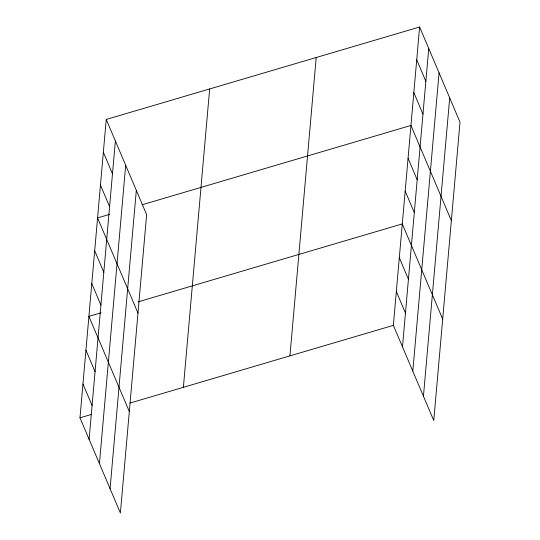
<?xml version="1.0" encoding="UTF-8"?>
<svg xmlns="http://www.w3.org/2000/svg" width="540" height="540" viewBox="0 0 540 540"><rect width="100%" height="100%" fill="white"/><g stroke="black" fill="none" stroke-linecap="round" stroke-linejoin="round"><path stroke-width="0.81" d="M106.238 119.455L146.644 214.643L120.386 513L79.981 417.812L106.238 119.455L419.614 27L460.019 122.189L433.762 420.545L393.356 325.357L419.614 27M89.107 439.324L115.371 140.967M99.428 463.637L125.692 165.281M110.066 488.687L136.323 190.33M183.391 387.302L209.655 88.945M289.94 355.867L316.204 57.51M402.482 346.862L428.746 48.512M412.803 371.183L439.067 72.826M423.441 396.232L449.699 97.875M109.694 214.34L97.571 217.917L137.977 313.099M142.007 204.802L410.954 125.456L451.352 220.644M101.027 312.795L88.904 316.373L129.31 411.561M138.193 301.833L402.287 223.918L442.692 319.1M79.981 417.812L91.287 414.477M130.072 403.036L393.356 325.357M416.725 59.819L425.858 81.331M413.843 92.637L422.969 114.149M408.065 158.274L417.19 179.786M405.175 191.099L414.302 212.605M399.31 257.728L408.436 279.241M396.333 291.546L405.459 313.051M103.349 152.273L112.482 173.785M100.46 185.092L109.593 206.604M94.682 250.736L103.815 272.241M91.793 283.554L100.926 305.06M85.934 350.183L95.06 371.695M82.958 384.001L92.084 405.506"/></g></svg>
